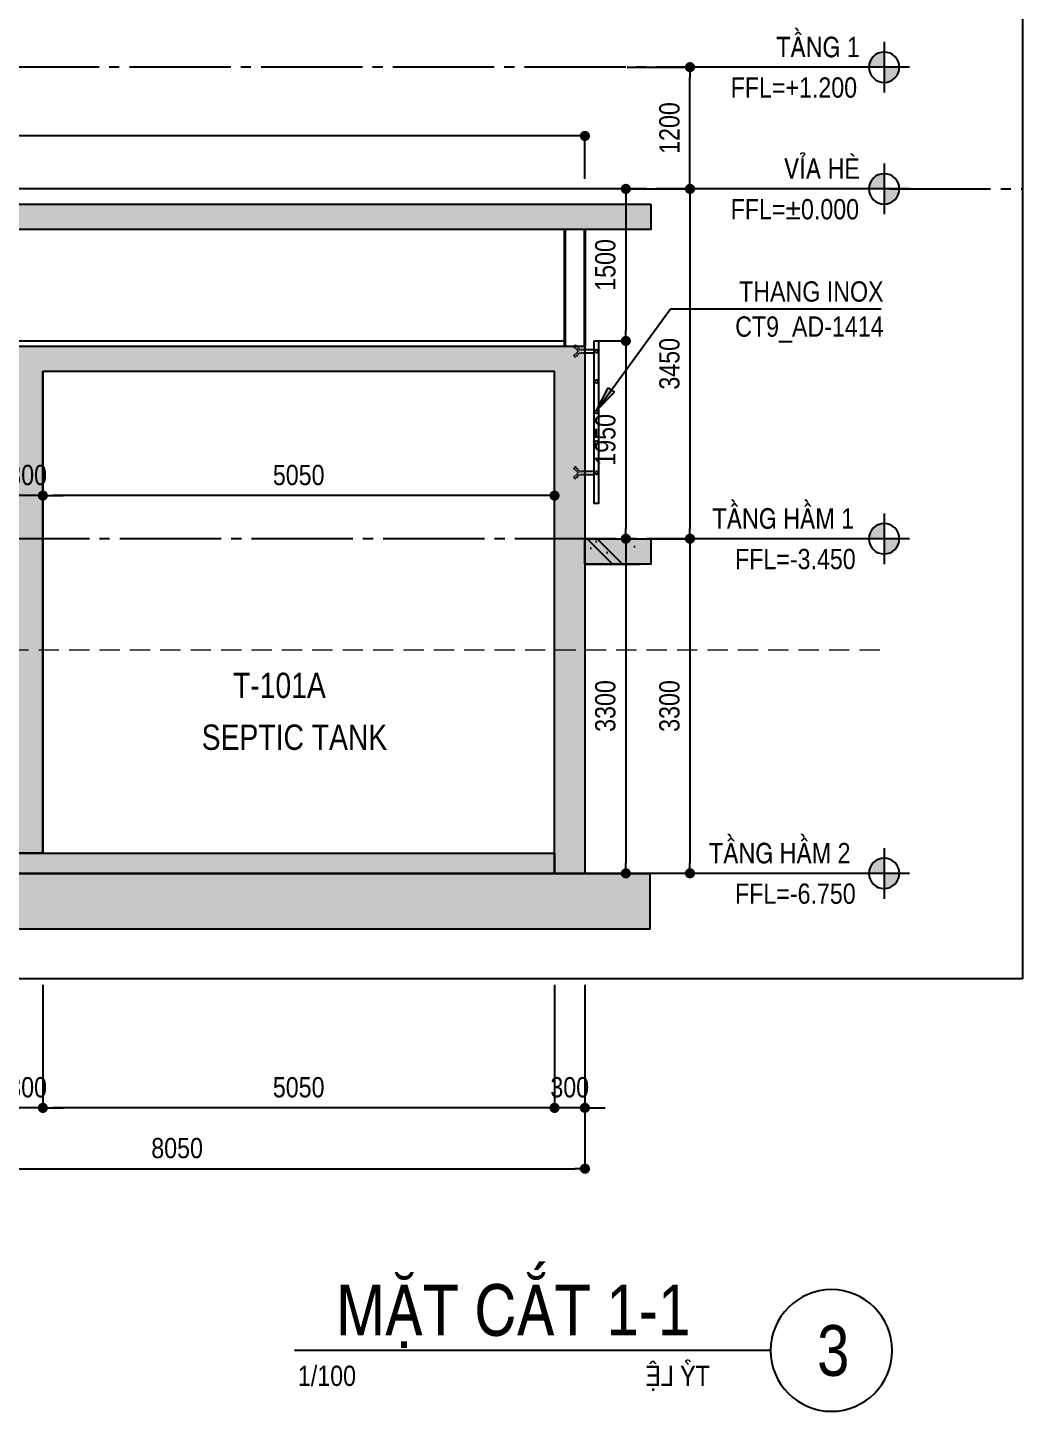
# Model space of a CAD drawing. Header units: millimetres. Extents: x -3021235 to -2791292, y 574414 to 656108.
# Drawn here: x -2801109 to -2791292, y 596887 to 610533 of the extents above; entities that cross this region are included whole.
import ezdxf
from ezdxf.enums import TextEntityAlignment as Align
from ezdxf.xclip import XClip

# ---------------------------------------------------------------- set-up
doc = ezdxf.new("R2010")
doc.units = ezdxf.units.MM
doc.header["$LTSCALE"] = 100
doc.header["$MEASUREMENT"] = 0
for name, pattern in [('Grid level_tw b$0$Center101', [13, 10, -1, 1, -1]), ('Grid level_tw b$0$Grid A-F$0$Center101', [13, 10, -1, 1, -1]), ('Grid level_tw b$0$Hidden21', [3, 2, -1]), ('HTT Hidden 10.5', [1.5, 1, -0.5])]:
    doc.linetypes.add(name, pattern=pattern)
doc.layers.get('0').update_dxf_attribs({"lineweight": 9})
doc.layers.get('Defpoints').update_dxf_attribs({"color": 254, "lineweight": 0})
for name, color, linetype in [('3Text', 3, 'Continuous'), ('CHI TIET RAMP DOC$0$Title Line', 24, 'Continuous'), ('CHI TIET RAMP DOC$0$Title Text', 1, 'Continuous'), ('Concrete Hatch', 218, 'Continuous'), ('Concrete Line', 6, 'Continuous'), ('Concrete Solid', 216, 'Continuous'), ('Dim 100', 14, 'Continuous'), ('Floor', 3, 'Continuous'), ('Grid level_tw b$0$Basement Grid Line', 250, 'Grid level_tw b$0$Center101'), ('Grid level_tw b$0$Grid Line', 251, 'Grid level_tw b$0$Grid A-F$0$Center101'), ('Hatch vat lieu', 252, 'Continuous'), ('Ky hieu Truc', 1, 'Continuous'), ('Level', 94, 'Continuous'), ('MB Ham 1$0$Concrete Hatch', 218, 'Continuous'), ('MB Ham 1$0$Concrete Line', 6, 'Continuous'), ('MB Ham 1$0$Concrete Solid', 216, 'Continuous'), ('MB Ham 1$0$Net cat Betong', 6, 'Continuous'), ('Net thay Tuong', 3, 'Continuous'), ('Podium Level', 94, 'Continuous'), ('Sanitary', 40, 'Continuous')]:
    doc.layers.add(name, color=color, linetype=linetype)
for name, color, linetype, lineweight in [('Ghi chu ban ve', 3, 'Continuous', 20), ('Grid level_tw b$0$Basement CH', 252, 'Grid level_tw b$0$Hidden21', 9), ('Net cat Tuong', 4, 'Continuous', 40)]:
    doc.layers.add(name, color=color, linetype=linetype, lineweight=lineweight)
doc.styles.add('Chi Tiet Ramp DD$0$VNI-HelveC', font='VHELVCN_0.TTF')
doc.styles.add('CHI TIET RAMP DOC$0$VNI-HelveC', font='VHELVCN_0.TTF')
doc.styles.add('CHI TIET RAMP DOC$0$VNI-HelveCB', font='VHELVCB_0.TTF')
doc.styles.add('VNI-H', font='VHELVEN_0.TTF', dxfattribs={"width": 0.92, "height": 270})
doc.styles.add('VNI-HelveC', font='VHELVCN_0.TTF')
doc.dimstyles.new('DIM 100', dxfattribs={"dimscale": 100, "dimtxt": 2, "dimasz": 1, "dimexe": 0, "dimexo": 1, "dimgap": 1, "dimtad": 1, "dimdec": 0, "dimzin": 12, "dimdsep": 46, "dimtxsty": 'Chi Tiet Ramp DD$0$VNI-HelveC', "dimblk": 'Chi Tiet Ramp DD$0$_Dot', "dimcen": 1, "dimclrd": 256, "dimclre": 256, "dimclrt": 3, "dimadec": 0, "dimazin": 0, "dimtfac": 1, "dimtdec": 0, "dimtix": 1, "dimtmove": 2, "dimatfit": 3, "dimldrblk": 'Chi Tiet Ramp DD$0$HTT Arrow 30', "dimfxl": 0, "dimtolj": 1, "dimtzin": 0, "dimarcsym": 0})

# ---------------------------------------------------------------- blocks, each defined once
blk = doc.blocks.new('Grid level_tw b')
at = {"layer": 'Grid level_tw b$0$Basement CH'}
blk.add_line((-48392.1, -4550), (127204.6, -4550), dxfattribs=at)
at = {"layer": 'Grid level_tw b$0$Basement Grid Line'}
for p, q in [((-48392.1, -3450), (127204.6, -3450)), ((-48487.3, -6750), (127204.6, -6750))]:
    blk.add_line(p, q, dxfattribs=at)
at = {"layer": 'Grid level_tw b$0$Grid Line'}
for p, q in [((-48487.3, 1200), (127204.6, 1200)), ((-48487.3, 0), (127204.6, 0))]:
    blk.add_line(p, q, dxfattribs=at)
at = {"layer": 'Grid level_tw b$0$Grid Line', "color": 1}
blk.add_line((-48487.3, 0), (127204.6, 0), dxfattribs=at)
blk.add_line((-48487.3, 0), (127204.6, 0), dxfattribs=at)
blk.add_lwpolyline([(-48487.3, 0), (-52714.4, 0), (-53455.2, -707.8)], dxfattribs=at)
blk = doc.blocks.new('BeXLNTSec3')
at = {"layer": 'Dim 100'}
ref = blk.add_blockref('Grid level_tw b', (40511, -1150), dxfattribs=at)
XClip(ref).set_block_clipping_path([(-48754.2918920931, -7750), (-30204.0005623016, 1728.3155703177)])
blk = doc.blocks.new('*U605')
at = {"layer": 'MB Ham 1$0$Concrete Hatch'}
h = blk.add_hatch(dxfattribs=at)
h.set_pattern_fill('CONCRETE', color=256, scale=100, style=0, pattern_type=2)
h.set_pattern_definition([(45, (-3100, -500), (-353.553, 353.553), []), (45, (-3100, -400), (-707.107, 707.107), []), (50, (-3100, -500), (717.26, -62.752), [75, -825]), (355, (-3100, -500), (-138.751, 752.192), [60, -660]), (100.4514, (-3040.2, -505.2), (578.51, 689.44), [63.74, -701.142]), (46.184, (-3100, -300), (1067.24, -165.52), [112.5, -1237.5]), (96.6356, (-3011.1, -313.8), (934.663, 974.12), [95.61, -1051.713]), (351.184, (-3100, -300), (934.66, 974.12), [90, -990]), (21, (-3000, -350), (596.907, -402.619), [75, -825]), (326, (-3000, -350), (243.315, 725.15), [60, -660]), (71.4514, (-2950.26, -383.55), (840.223, 322.53), [63.74, -701.142]), (37.5, (-3100, -500), (12.16, 332.8939), [0, -652, 0, -670, 0, -662.5]), (7.5, (-3100, -500), (263.0695, 394.4117), [0, -382, 0, -637, 0, -252.5]), (327.5, (-3323, -500), (533.8224, -22.555), [0, -250, 0, -780, 0, -1035]), (317.5, (-3423, -500), (583.186, 100.105), [0, -325, 0, -518, 0, -735]), (0, (-2750, -150), (0, 1750), [175, -1575]), (0, (-2225, 200), (0, 1750), [175, -1575]), (0, (-2575, 900), (0, 1750), [175, -700, 175, -700]), (90, (-2750, -150), (-1750, 1e-13), [175, -1575]), (90, (-2575, 900), (-1750, 1e-13), [175, -1575]), (90, (-2050, 200), (-1750, 1e-13), [175, -1575]), (90, (-1700, 725), (-1750, 1e-13), [175, -1575]), (135, (-2575, -150), (-1750.03, 2e-13), [247.52, -2227.4]), (135, (-2400, 900), (-1750.03, 2e-13), [247.52, -2227.4]), (45, (-2225, 200), (2e-13, 1750.03), [247.52, -494.97, 247.52, -1484.91]), (0, (-3450, -500), (175, 175), [-350, 0])])
h.paths.add_polyline_path([(-22700, 50), (-22700, -500), (19650, -500), (19650, 50)])
at = {"layer": 'MB Ham 1$0$Concrete Solid'}
blk.add_hatch(color=256, dxfattribs=at).paths.add_polyline_path([(-22700, 50), (-22700, -500), (19650, -500), (19650, 50)])
at = {"layer": 'MB Ham 1$0$Concrete Line'}
blk.add_lwpolyline([(-22700, 50), (-22700, -500), (19650, -500), (19650, 50)], close=True, dxfattribs=at)
blk = doc.blocks.new('A$C0075390C')
h = blk.add_hatch(color=1)
h.paths.add_polyline_path([(-150, 150), (-150, 0), (0, 0, 0.414214)])
h.paths.add_polyline_path([(-150, 0), (-300, 0, 0.414214), (-150, -150)])
at = {"color": 1}
for p, q in [((-150, 250), (-150, -250)), ((-400, 0), (1650, 0))]:
    blk.add_line(p, q, dxfattribs=at)
blk.add_circle((-150, 0), 150, dxfattribs=at)
at = {"color": 0, "linetype": 'ByBlock', "lineweight": -2, "style": 'VNI-HelveC'}
for tag, p in [('FLOOR', (106, 100)), ('ELEVATION', (106, -300))]:
    blk.add_attdef(tag, p, '', height=200, dxfattribs=at)
blk = doc.blocks.new('Chi Tiet Ramp DD$0$_Dot')
at = {"color": 0, "linetype": 'ByBlock', "lineweight": -2}
blk.add_line((-0.5, 0), (-1, 0), dxfattribs=at)
at = {"color": 0, "linetype": 'ByBlock', "const_width": 0.5}
blk.add_lwpolyline([(-0.25, 0, 1), (0.25, 0, 1)], format="xyb", close=True, dxfattribs=at)
blk = doc.blocks.new('*D1039')
at = {"layer": 'Defpoints', "color": 0, "transparency": 16777216}
for p in [(-2879214, 551300), (-2878914, 551300), (-2879214, 549987)]:
    blk.add_point(p, dxfattribs=at)
at = {"layer": 'Dim 100', "lineweight": -2, "transparency": 16777216}
for p, q in [((-2879214, 551200), (-2879214, 549987)), ((-2878914, 551200), (-2878914, 549987)), ((-2879314, 549987), (-2879414, 549987)), ((-2878914, 549987), (-2879214, 549987)), ((-2878814, 549987), (-2878714, 549987))]:
    blk.add_line(p, q, dxfattribs=at)
at = {"layer": 'Dim 100', "lineweight": -2, "transparency": 16777216, "xscale": 100, "yscale": 100, "zscale": 100}
blk.add_blockref('Chi Tiet Ramp DD$0$_Dot', (-2879214, 549987), dxfattribs=at)
at = {"layer": 'Dim 100', "lineweight": -2, "transparency": 16777216, "xscale": 100, "yscale": 100, "zscale": 100, "rotation": 180}
blk.add_blockref('Chi Tiet Ramp DD$0$_Dot', (-2878914, 549987), dxfattribs=at)
at = {"layer": 'Dim 100', "color": 3, "transparency": 16777216, "insert": (-2879064, 550189), "char_height": 200, "attachment_point": 5, "style": 'Chi Tiet Ramp DD$0$VNI-HelveC'}
blk.add_mtext('\\A1;300', dxfattribs=at)
blk = doc.blocks.new('Chi Tiet Ramp DD$0$HTT Arrow 30')
blk.add_hatch(color=256).paths.add_polyline_path([(-2.5, 0.375), (-2.5, -0.375), (0, 0)])
at = {"color": 0, "linetype": 'ByBlock', "lineweight": -2}
for p, q in [((0, 0), (-2.5, 0.375)), ((-2.5, -0.375), (-2.5, 0.375)), ((0, 0), (-2.5, -0.375))]:
    blk.add_line(p, q, dxfattribs=at)
blk = doc.blocks.new('*D1040')
at = {"layer": 'Defpoints', "color": 0, "transparency": 16777216}
for p in [(-2884264, 551300), (-2879214, 551300), (-2884264, 549987)]:
    blk.add_point(p, dxfattribs=at)
at = {"layer": 'Dim 100', "lineweight": -2, "transparency": 16777216}
for p, q in [((-2884264, 551200), (-2884264, 549987)), ((-2879214, 551200), (-2879214, 549987)), ((-2879314, 549987), (-2884164, 549987))]:
    blk.add_line(p, q, dxfattribs=at)
at = {"layer": 'Dim 100', "lineweight": -2, "transparency": 16777216, "xscale": 100, "yscale": 100, "zscale": 100, "rotation": 180}
blk.add_blockref('Chi Tiet Ramp DD$0$_Dot', (-2884264, 549987), dxfattribs=at)
at = {"layer": 'Dim 100', "lineweight": -2, "transparency": 16777216, "xscale": 100, "yscale": 100, "zscale": 100}
blk.add_blockref('Chi Tiet Ramp DD$0$_Dot', (-2879214, 549987), dxfattribs=at)
at = {"layer": 'Dim 100', "color": 3, "transparency": 16777216, "insert": (-2881739, 550189), "char_height": 200, "attachment_point": 5, "style": 'Chi Tiet Ramp DD$0$VNI-HelveC'}
blk.add_mtext('\\A1;5050', dxfattribs=at)
blk = doc.blocks.new('*D1041')
at = {"layer": 'Defpoints', "color": 0, "transparency": 16777216}
for p in [(-2884564, 551300), (-2884264, 551300), (-2884564, 549987)]:
    blk.add_point(p, dxfattribs=at)
at = {"layer": 'Dim 100', "lineweight": -2, "transparency": 16777216}
for p, q in [((-2884564, 551200), (-2884564, 549987)), ((-2884264, 551200), (-2884264, 549987)), ((-2884664, 549987), (-2884764, 549987)), ((-2884264, 549987), (-2884564, 549987)), ((-2884164, 549987), (-2884064, 549987))]:
    blk.add_line(p, q, dxfattribs=at)
at = {"layer": 'Dim 100', "lineweight": -2, "transparency": 16777216, "xscale": 100, "yscale": 100, "zscale": 100}
blk.add_blockref('Chi Tiet Ramp DD$0$_Dot', (-2884564, 549987), dxfattribs=at)
at = {"layer": 'Dim 100', "lineweight": -2, "transparency": 16777216, "xscale": 100, "yscale": 100, "zscale": 100, "rotation": 180}
blk.add_blockref('Chi Tiet Ramp DD$0$_Dot', (-2884264, 549987), dxfattribs=at)
at = {"layer": 'Dim 100', "color": 3, "transparency": 16777216, "insert": (-2884414, 550189), "char_height": 200, "attachment_point": 5, "style": 'Chi Tiet Ramp DD$0$VNI-HelveC'}
blk.add_mtext('\\A1;300', dxfattribs=at)
blk = doc.blocks.new('*D1054')
at = {"layer": 'Defpoints', "color": 0, "transparency": 16777216}
for p in [(-2878914, 557550), (-2878914, 555600), (-2878510, 555600)]:
    blk.add_point(p, dxfattribs=at)
at = {"layer": 'Dim 100', "lineweight": -2, "transparency": 16777216}
for p, q in [((-2878814, 557550), (-2878510, 557550)), ((-2878510, 557450), (-2878510, 555700)), ((-2878814, 555600), (-2878510, 555600))]:
    blk.add_line(p, q, dxfattribs=at)
at = {"layer": 'Dim 100', "lineweight": -2, "transparency": 16777216, "xscale": 100, "yscale": 100, "zscale": 100}
for p, rotation in [((-2878510, 557550), 90), ((-2878510, 555600), 270)]:
    blk.add_blockref('Chi Tiet Ramp DD$0$_Dot', p, dxfattribs=dict(at, rotation=rotation))
at = {"layer": 'Dim 100', "color": 3, "transparency": 16777216, "insert": (-2878712, 556575), "char_height": 200, "attachment_point": 5, "rotation": 90, "style": 'Chi Tiet Ramp DD$0$VNI-HelveC'}
blk.add_mtext('\\A1;1950', dxfattribs=at)
blk = doc.blocks.new('*D1055')
at = {"layer": 'Defpoints', "color": 0, "transparency": 16777216}
for p in [(-2878914, 555600), (-2878914, 552300), (-2878510, 552300)]:
    blk.add_point(p, dxfattribs=at)
at = {"layer": 'Dim 100', "lineweight": -2, "transparency": 16777216}
for p, q in [((-2878814, 555600), (-2878510, 555600)), ((-2878510, 555500), (-2878510, 552400)), ((-2878814, 552300), (-2878510, 552300))]:
    blk.add_line(p, q, dxfattribs=at)
at = {"layer": 'Dim 100', "lineweight": -2, "transparency": 16777216, "xscale": 100, "yscale": 100, "zscale": 100}
for p, rotation in [((-2878510, 555600), 90), ((-2878510, 552300), 270)]:
    blk.add_blockref('Chi Tiet Ramp DD$0$_Dot', p, dxfattribs=dict(at, rotation=rotation))
at = {"layer": 'Dim 100', "color": 3, "transparency": 16777216, "insert": (-2878712, 553950), "char_height": 200, "attachment_point": 5, "rotation": 90, "style": 'Chi Tiet Ramp DD$0$VNI-HelveC'}
blk.add_mtext('\\A1;3300', dxfattribs=at)
blk = doc.blocks.new('*U602')
at = {"layer": 'Concrete Hatch'}
h = blk.add_hatch(dxfattribs=at)
h.set_pattern_fill('CONCRETE', color=256, scale=100, style=0, pattern_type=2)
h.set_pattern_definition([(45, (-47000, -100), (-353.5534, 353.5534), []), (45, (-47000, 1e-13), (-707.107, 707.107), []), (50, (-47000, -100), (717.26, -62.752), [75, -825]), (355, (-47000, -100), (-138.751, 752.192), [60, -660]), (100.4514, (-46940.2, -105.2), (578.509, 689.44), [63.74, -701.142]), (46.1842, (-47000, 100), (1067.241, -165.519), [112.5, -1237.5]), (96.6356, (-46911.1, 86.2), (934.663, 974.118), [95.61, -1051.713]), (351.1842, (-47000, 100), (934.662, 974.119), [90, -990]), (21, (-46900, 50), (596.907, -402.619), [75, -825]), (326, (-46900, 50), (243.315, 725.15), [60, -660]), (71.4514, (-46850.26, 16.45), (840.223, 322.5305), [63.74, -701.142]), (37.5, (-47000, -100), (12.1599, 332.8939), [0, -652, 0, -670, 0, -662.5]), (7.5, (-47000, -100), (263.0695, 394.4117), [0, -382, 0, -637, 0, -252.5]), (327.5, (-47223, -100), (533.8224, -22.5549), [0, -250, 0, -780, 0, -1035]), (317.5, (-47323, -100), (583.186, 100.105), [0, -325, 0, -518, 0, -735]), (0, (-46650, 250), (0, 1750), [175, -1575]), (0, (-46125, 600), (0, 1750), [175, -1575]), (0, (-46475, 1300), (0, 1750), [175, -700, 175, -700]), (90, (-46650, 250), (-1750, 1e-13), [175, -1575]), (90, (-46475, 1300), (-1750, 1e-13), [175, -1575]), (90, (-45950, 600), (-1750, 1e-13), [175, -1575]), (90, (-45600, 1125), (-1750, 1e-13), [175, -1575]), (135, (-46475, 250), (-1750.033, 2e-13), [247.52, -2227.4]), (135, (-46300, 1300), (-1750.033, 2e-13), [247.52, -2227.4]), (45, (-46125, 600), (2e-13, 1750.033), [247.52, -494.97, 247.52, -1484.91]), (0, (-47350, -100), (175, 175), [-350, 0])])
h.paths.add_polyline_path([(-50200, 100), (-50200, -150), (3250, -150), (3250, 100)])
at = {"layer": 'Concrete Solid'}
blk.add_hatch(color=256, dxfattribs=at).paths.add_polyline_path([(-50200, 100), (-50200, -150), (3250, -150), (3250, 100)])
at = {"layer": 'Concrete Line'}
blk.add_lwpolyline([(-50200, 100), (-50200, -150), (3250, -150), (3250, 100)], close=True, dxfattribs=at)
blk = doc.blocks.new('*U569')
at = {"layer": 'Concrete Hatch'}
h = blk.add_hatch(dxfattribs=at)
h.set_pattern_fill('CONCRETE', color=256, scale=100, style=0, pattern_type=2)
h.set_pattern_definition([(45, (-600, -100), (-353.55, 353.55), []), (45, (-600, 1e-13), (-707.1, 707.1), []), (50, (-600, -100), (717.26, -62.75), [75, -825]), (355, (-600, -100), (-138.75, 752.2), [60, -660]), (100.45, (-540.2, -105.2), (578.5, 689.44), [63.74, -701.14]), (46.18, (-600, 100), (1067.2, -165.5), [112.5, -1237.5]), (96.64, (-511.1, 86.2), (934.7, 974.1), [95.6, -1051.7]), (351.18, (-600, 100), (934.7, 974.1), [90, -990]), (21, (-500, 50), (596.9, -402.6), [75, -825]), (326, (-500, 50), (243.3, 725.15), [60, -660]), (71.45, (-450.26, 16.45), (840.2, 322.5), [63.74, -701.14]), (37.5, (-600, -100), (12.16, 332.89), [0, -652, 0, -670, 0, -662.5]), (7.5, (-600, -100), (263.07, 394.41), [0, -382, 0, -637, 0, -252.5]), (327.5, (-823, -100), (533.82, -22.555), [0, -250, 0, -780, 0, -1035]), (317.5, (-923, -100), (583.19, 100.1), [0, -325, 0, -518, 0, -735]), (0, (-250, 250), (0, 1750), [175, -1575]), (0, (275, 600), (0, 1750), [175, -1575]), (0, (-75, 1300), (0, 1750), [175, -700, 175, -700]), (90, (-250, 250), (-1750, 1e-13), [175, -1575]), (90, (-75, 1300), (-1750, 1e-13), [175, -1575]), (90, (450, 600), (-1750, 1e-13), [175, -1575]), (90, (800, 1125), (-1750, 1e-13), [175, -1575]), (135, (-75, 250), (-1750, 2e-13), [247.5, -2227.4]), (135, (100, 1300), (-1750, 2e-13), [247.5, -2227.4]), (45, (275, 600), (2e-13, 1750), [247.5, -494.97, 247.5, -1484.9]), (0, (-950, -100), (175, 175), [-350, 0])])
h.paths.add_polyline_path([(-600, 100), (-600, -150), (50, -150), (50, 100)])
at = {"layer": 'Concrete Solid'}
blk.add_hatch(color=256, dxfattribs=at).paths.add_polyline_path([(-600, 100), (-600, -150), (50, -150), (50, 100)])
at = {"layer": 'Concrete Line'}
blk.add_lwpolyline([(-600, 100), (-600, -150), (50, -150), (50, 100)], close=True, dxfattribs=at)
blk = doc.blocks.new('*D1058')
at = {"layer": 'Defpoints', "color": 0, "transparency": 16777216}
for p in [(-2878598, 560250), (-2877877, 560250), (-2878598, 559050)]:
    blk.add_point(p, dxfattribs=at)
at = {"layer": 'Dim 100', "lineweight": -2, "transparency": 16777216}
for p, q in [((-2878498, 560250), (-2877877, 560250)), ((-2877877, 559150), (-2877877, 560150)), ((-2878498, 559050), (-2877877, 559050))]:
    blk.add_line(p, q, dxfattribs=at)
at = {"layer": 'Dim 100', "lineweight": -2, "transparency": 16777216, "xscale": 100, "yscale": 100, "zscale": 100}
for p, rotation in [((-2877877, 560250), 90), ((-2877877, 559050), 270)]:
    blk.add_blockref('Chi Tiet Ramp DD$0$_Dot', p, dxfattribs=dict(at, rotation=rotation))
at = {"layer": 'Dim 100', "color": 3, "transparency": 16777216, "insert": (-2878079, 559650), "char_height": 200, "attachment_point": 5, "rotation": 90, "style": 'Chi Tiet Ramp DD$0$VNI-HelveC'}
blk.add_mtext('\\A1;1200', dxfattribs=at)
blk = doc.blocks.new('*D1059')
at = {"layer": 'Defpoints', "color": 0, "transparency": 16777216}
for p in [(-2878363, 559050), (-2878906, 557550), (-2878510, 557550)]:
    blk.add_point(p, dxfattribs=at)
at = {"layer": 'Dim 100', "lineweight": -2, "transparency": 16777216}
for p, q in [((-2878463, 559050), (-2878510, 559050)), ((-2878510, 558950), (-2878510, 557650)), ((-2878806, 557550), (-2878510, 557550))]:
    blk.add_line(p, q, dxfattribs=at)
at = {"layer": 'Dim 100', "lineweight": -2, "transparency": 16777216, "xscale": 100, "yscale": 100, "zscale": 100}
for p, rotation in [((-2878510, 559050), 90), ((-2878510, 557550), 270)]:
    blk.add_blockref('Chi Tiet Ramp DD$0$_Dot', p, dxfattribs=dict(at, rotation=rotation))
at = {"layer": 'Dim 100', "color": 3, "transparency": 16777216, "insert": (-2878712, 558300), "char_height": 200, "attachment_point": 5, "rotation": 90, "style": 'Chi Tiet Ramp DD$0$VNI-HelveC'}
blk.add_mtext('\\A1;1500', dxfattribs=at)
blk = doc.blocks.new('*D1060')
at = {"layer": 'Defpoints', "color": 0, "transparency": 16777216}
for p in [(-2878598, 559050), (-2878914, 555600), (-2877877, 555600)]:
    blk.add_point(p, dxfattribs=at)
at = {"layer": 'Dim 100', "lineweight": -2, "transparency": 16777216}
for p, q in [((-2878498, 559050), (-2877877, 559050)), ((-2877877, 558950), (-2877877, 555700)), ((-2878814, 555600), (-2877877, 555600))]:
    blk.add_line(p, q, dxfattribs=at)
at = {"layer": 'Dim 100', "lineweight": -2, "transparency": 16777216, "xscale": 100, "yscale": 100, "zscale": 100}
for p, rotation in [((-2877877, 559050), 90), ((-2877877, 555600), 270)]:
    blk.add_blockref('Chi Tiet Ramp DD$0$_Dot', p, dxfattribs=dict(at, rotation=rotation))
at = {"layer": 'Dim 100', "color": 3, "transparency": 16777216, "insert": (-2878079, 557325), "char_height": 200, "attachment_point": 5, "rotation": 90, "style": 'Chi Tiet Ramp DD$0$VNI-HelveC'}
blk.add_mtext('\\A1;3450', dxfattribs=at)
blk = doc.blocks.new('*D1061')
at = {"layer": 'Defpoints', "color": 0, "transparency": 16777216}
for p in [(-2878914, 555600), (-2878914, 552300), (-2877877, 552300)]:
    blk.add_point(p, dxfattribs=at)
at = {"layer": 'Dim 100', "lineweight": -2, "transparency": 16777216}
for p, q in [((-2878814, 555600), (-2877877, 555600)), ((-2877877, 555500), (-2877877, 552400)), ((-2878814, 552300), (-2877877, 552300))]:
    blk.add_line(p, q, dxfattribs=at)
at = {"layer": 'Dim 100', "lineweight": -2, "transparency": 16777216, "xscale": 100, "yscale": 100, "zscale": 100}
for p, rotation in [((-2877877, 555600), 90), ((-2877877, 552300), 270)]:
    blk.add_blockref('Chi Tiet Ramp DD$0$_Dot', p, dxfattribs=dict(at, rotation=rotation))
at = {"layer": 'Dim 100', "color": 3, "transparency": 16777216, "insert": (-2878079, 553950), "char_height": 200, "attachment_point": 5, "rotation": 90, "style": 'Chi Tiet Ramp DD$0$VNI-HelveC'}
blk.add_mtext('\\A1;3300', dxfattribs=at)
blk = doc.blocks.new('*U570')
at = {"layer": 'CHI TIET RAMP DOC$0$Title Line', "linetype": 'ByBlock', "lineweight": -2}
blk.add_line((6, 0), (53, 0), dxfattribs=at)
blk.add_circle((0, 0), 6, dxfattribs=at)
at = {"layer": 'CHI TIET RAMP DOC$0$Title Text', "linetype": 'ByBlock', "lineweight": -2, "style": 'CHI TIET RAMP DOC$0$VNI-HelveC'}
blk.add_text('TYÛ LEÄ', height=2, dxfattribs=at).set_placement((12, -1.5), align=Align.TOP_LEFT)
at = {"layer": 'CHI TIET RAMP DOC$0$Title Text', "linetype": 'ByBlock', "lineweight": -2, "style": 'CHI TIET RAMP DOC$0$VNI-HelveCB'}
blk.add_attdef('NAME', (12, 1.5), '', height=5, dxfattribs=at)
blk.add_attdef('NO', text='', height=5, dxfattribs=at).set_placement((0, 0), align=Align.MIDDLE_CENTER)
at = {"layer": 'CHI TIET RAMP DOC$0$Title Text', "linetype": 'ByBlock', "lineweight": -2, "style": 'CHI TIET RAMP DOC$0$VNI-HelveC'}
blk.add_attdef('SCALE', text='', height=2, dxfattribs=at).set_placement((53, -1.5), align=Align.TOP_RIGHT)
blk = doc.blocks.new('*D1068')
at = {"layer": 'Defpoints', "color": 0, "transparency": 16777216}
for p in [(-2878914, 551300), (-2886964, 550550), (-2878914, 549387)]:
    blk.add_point(p, dxfattribs=at)
at = {"layer": 'Dim 100', "lineweight": -2, "transparency": 16777216}
for p, q in [((-2878914, 551200), (-2878914, 549387)), ((-2886964, 550450), (-2886964, 549387)), ((-2886864, 549387), (-2879014, 549387))]:
    blk.add_line(p, q, dxfattribs=at)
at = {"layer": 'Dim 100', "lineweight": -2, "transparency": 16777216, "xscale": 100, "yscale": 100, "zscale": 100, "rotation": 180}
blk.add_blockref('Chi Tiet Ramp DD$0$_Dot', (-2886964, 549387), dxfattribs=at)
at = {"layer": 'Dim 100', "lineweight": -2, "transparency": 16777216, "xscale": 100, "yscale": 100, "zscale": 100}
blk.add_blockref('Chi Tiet Ramp DD$0$_Dot', (-2878914, 549387), dxfattribs=at)
at = {"layer": 'Dim 100', "color": 3, "transparency": 16777216, "insert": (-2882939, 549589), "char_height": 200, "attachment_point": 5, "style": 'Chi Tiet Ramp DD$0$VNI-HelveC'}
blk.add_mtext('\\A1;8050', dxfattribs=at)
blk = doc.blocks.new('*D1069')
at = {"layer": 'Defpoints', "color": 0, "transparency": 16777216}
for p in [(-2930214, 559572), (-2930214, 559050), (-2878914, 559050)]:
    blk.add_point(p, dxfattribs=at)
at = {"layer": 'Dim 100', "lineweight": -2, "transparency": 16777216}
for p, q in [((-2930214, 559150), (-2930214, 559572)), ((-2879014, 559572), (-2930114, 559572)), ((-2878914, 559150), (-2878914, 559572))]:
    blk.add_line(p, q, dxfattribs=at)
at = {"layer": 'Dim 100', "lineweight": -2, "transparency": 16777216, "xscale": 100, "yscale": 100, "zscale": 100, "rotation": 180}
blk.add_blockref('Chi Tiet Ramp DD$0$_Dot', (-2930214, 559572), dxfattribs=at)
at = {"layer": 'Dim 100', "lineweight": -2, "transparency": 16777216, "xscale": 100, "yscale": 100, "zscale": 100}
blk.add_blockref('Chi Tiet Ramp DD$0$_Dot', (-2878914, 559572), dxfattribs=at)
at = {"layer": 'Dim 100', "color": 3, "transparency": 16777216, "insert": (-2904564, 559774), "char_height": 200, "attachment_point": 5, "style": 'Chi Tiet Ramp DD$0$VNI-HelveC'}
blk.add_mtext('\\A1;51300', dxfattribs=at)
blk = doc.blocks.new('*D1077')
at = {"layer": 'Defpoints', "color": 0, "transparency": 16777216}
for p in [(-2884264, 556025), (-2884264, 555600), (-2879214, 555600)]:
    blk.add_point(p, dxfattribs=at)
at = {"layer": 'Dim 100', "lineweight": -2, "transparency": 16777216}
for p, q in [((-2884264, 555700), (-2884264, 556025)), ((-2879314, 556025), (-2884164, 556025)), ((-2879214, 555700), (-2879214, 556025))]:
    blk.add_line(p, q, dxfattribs=at)
at = {"layer": 'Dim 100', "lineweight": -2, "transparency": 16777216, "xscale": 100, "yscale": 100, "zscale": 100, "rotation": 180}
blk.add_blockref('Chi Tiet Ramp DD$0$_Dot', (-2884264, 556025), dxfattribs=at)
at = {"layer": 'Dim 100', "lineweight": -2, "transparency": 16777216, "xscale": 100, "yscale": 100, "zscale": 100}
blk.add_blockref('Chi Tiet Ramp DD$0$_Dot', (-2879214, 556025), dxfattribs=at)
at = {"layer": 'Dim 100', "color": 3, "transparency": 16777216, "insert": (-2881739, 556227), "char_height": 200, "attachment_point": 5, "style": 'Chi Tiet Ramp DD$0$VNI-HelveC'}
blk.add_mtext('\\A1;5050', dxfattribs=at)
blk = doc.blocks.new('*D1078')
at = {"layer": 'Defpoints', "color": 0, "transparency": 16777216}
for p in [(-2884564, 556025), (-2884564, 555600), (-2884264, 555600)]:
    blk.add_point(p, dxfattribs=at)
at = {"layer": 'Dim 100', "lineweight": -2, "transparency": 16777216}
for p, q in [((-2884664, 556025), (-2884764, 556025)), ((-2884564, 555700), (-2884564, 556025)), ((-2884264, 556025), (-2884564, 556025)), ((-2884264, 555700), (-2884264, 556025)), ((-2884164, 556025), (-2884064, 556025))]:
    blk.add_line(p, q, dxfattribs=at)
at = {"layer": 'Dim 100', "lineweight": -2, "transparency": 16777216, "xscale": 100, "yscale": 100, "zscale": 100}
blk.add_blockref('Chi Tiet Ramp DD$0$_Dot', (-2884564, 556025), dxfattribs=at)
at = {"layer": 'Dim 100', "lineweight": -2, "transparency": 16777216, "xscale": 100, "yscale": 100, "zscale": 100, "rotation": 180}
blk.add_blockref('Chi Tiet Ramp DD$0$_Dot', (-2884264, 556025), dxfattribs=at)
at = {"layer": 'Dim 100', "color": 3, "transparency": 16777216, "insert": (-2884414, 556227), "char_height": 200, "attachment_point": 5, "style": 'Chi Tiet Ramp DD$0$VNI-HelveC'}
blk.add_mtext('\\A1;300', dxfattribs=at)
blk = doc.blocks.new('A$C3CC3424A')
at = {"layer": 'Hatch vat lieu', "linetype": 'HTT Hidden 10.5', "ltscale": 0.1}
for p, q in [((-151, 52), (-165, 38)), ((-165, 38), (-122, -5)), ((-151, 52), (-108, 10)), ((-108, 10), (-42, 10)), ((-165, -51), (-122, -8)), ((-151, -65), (-165, -51)), ((-151, -65), (-108, -22)), ((-122, -8), (-122, -5)), ((-108, -22), (-42, -22))]:
    blk.add_line(p, q, dxfattribs=at)
at = {"layer": 'Net thay Tuong', "color": 7}
blk.add_circle((58, -6), 16, dxfattribs=at)
at = {"layer": 'Sanitary'}
for p, q in [((-42, 10), (33, 10)), ((-42, -22), (33, -22))]:
    blk.add_line(p, q, dxfattribs=at)
blk.add_arc((13, -6), 25, 320.2082, 39.7918, dxfattribs=at)
blk = doc.blocks.new('BeXLNTSec1')
at = {"layer": 'Concrete Hatch'}
h = blk.add_hatch(dxfattribs=at)
h.set_pattern_fill('BTCT', color=256, scale=50, angle=-90, pattern_type=2)
h.set_pattern_definition([(45, (-11712.35, -30279.88), (-88.38835, 88.38835), []), (45, (-11712.35, -30224.88), (-88.38835, 88.38835), []), (50, (-11712.35, -30279.88), (358.6301, -31.376), [37.5, -412.5]), (355, (-11712.35, -30279.88), (-69.3757, 376.096), [30, -330]), (100.4514, (-11682.47, -30282.5), (289.2547, 344.7198), [31.87, -350.571]), (46.1842, (-11712.35, -30179.9), (533.6205, -82.7595), [56.25, -618.75]), (96.6356, (-11667.9, -30186.8), (467.3314, 487.059), [47.805, -525.8565]), (351.1842, (-11712.35, -30179.9), (467.331, 487.0593), [45, -495]), (21, (-11662.35, -30204.88), (298.4535, -201.3094), [37.5, -412.5]), (326, (-11662.35, -30204.88), (121.6577, 362.575), [30, -330]), (71.4514, (-11637.5, -30221.66), (420.1113, 161.2652), [31.87, -350.571]), (37.5, (-11712.35, -30279.88), (6.07993, 166.44693), [0, -326, 0, -335, 0, -331.25]), (7.5, (-11712.35, -30279.88), (131.53477, 197.20586), [0, -191, 0, -318.5, 0, -126.25]), (327.5, (-11823.85, -30279.88), (266.91122, -11.27744), [0, -125, 0, -390, 0, -517.5]), (317.5, (-11873.85, -30279.88), (291.5931, 50.0525), [0, -162.5, 0, -259, 0, -367.5]), (360, (-11537.35, -30104.9), (5e-14, 875), [87.5, -787.5]), (360, (-11274.85, -29929.9), (5e-14, 875), [87.5, -787.5]), (360, (-11449.85, -29579.9), (5e-14, 875), [87.5, -350, 87.5, -350]), (90, (-11537.35, -30104.9), (-875, 1e-13), [87.5, -787.5]), (90, (-11449.85, -29579.9), (-875, 1e-13), [87.5, -787.5]), (90, (-11187.35, -29929.9), (-875, 1e-13), [87.5, -787.5]), (90, (-11012.35, -29667.4), (-875, 1e-13), [87.5, -787.5]), (135, (-11449.85, -30104.9), (-875.0164, 1e-13), [123.76, -1113.7]), (135, (-11362.35, -29579.9), (-875.0164, 1e-13), [123.76, -1113.7]), (45, (-11274.85, -29929.9), (5e-14, 875.0164), [123.76, -247.485, 123.76, -742.455]), (360, (-11887.355, -30279.88), (87.5, 87.5), [-175, 0])])
h.paths.add_polyline_path([(-11325, 5200), (39850, 5200), (39850, 0), (39550, 0), (39550, 200), (39550, 4950), (34500, 4950), (34500, 200), (34200, 200), (34200, 4950), (24000, 4950), (24000, 200), (23700, 200), (23700, 4950), (16650, 4950), (16650, 200), (16350, 200), (16350, 4950), (9250, 4950), (9250, 200), (8950, 200), (8950, 4950), (3450, 4950), (3450, 200), (3150, 200), (3150, 4950), (-2525, 4950), (-2525, 0), (-2535.1, 0), (-2535.1, -550), (-2825, -550), (-2825, 4950), (-11025, 4950), (-11025, -550), (-11317.5, -550)])
h.paths.add_polyline_path([(-2525, 200), (39550, 200), (39550, 0), (-2525, 0)], flags=17)
h.paths.add_polyline_path([(-11442.5, -550), (-11150, -550), (-11150, -550), (-2535.1, -550), (-2535.1, -750), (-11442.5, -750)])
at = {"layer": '3Text'}
for points in [[(39650, 5250), (-11125, 5250)], [(40395.7, 0), (-2535.1, 0), (-2535.1, -750), (-11442.5, -750), (-11442.5, 0), (-12642.5, 0)]]:
    blk.add_lwpolyline(points, dxfattribs=at)
at = {"layer": 'Concrete Line'}
for p, q in [((39850, 3300), (40395.7, 3300)), ((39850, 3050), (40395.7, 3050)), ((-2525, 200), (39550, 200)), ((-2525, 0), (39550, 0))]:
    blk.add_line(p, q, dxfattribs=at)
for points in [[(-11450, 5200), (39850, 5200), (39850, 0)], [(-11325, 5200), (39850, 5200), (39850, 0), (39550, 0), (39550, 200), (39550, 4950), (34500, 4950), (34500, 200), (34200, 200), (34200, 4950), (24000, 4950), (24000, 200), (23700, 200), (23700, 4950), (16650, 4950), (16650, 200), (16350, 200)], [(39550, 200), (39550, 4950), (34500, 4950), (34500, 200), (34500, 4950)]]:
    blk.add_lwpolyline(points, dxfattribs=at)
blk.add_lwpolyline([(-2525, 200), (39550, 200), (39550, 0), (-2525, 0)], close=True, dxfattribs=at)
at = {"layer": 'Floor'}
blk.add_lwpolyline([(40401, 6750), (-12932.1, 6750)], dxfattribs=at)
at = {"layer": 'Net cat Tuong'}
for p, q in [((39650, 5200), (39650, 6350)), ((39850, 5200), (39850, 6350))]:
    blk.add_line(p, q, dxfattribs=at)
at = {"layer": 'Net thay Tuong', "color": 7}
for centre in [(39963.3, 4850), (39963.3, 4550), (39963.3, 4250), (39963.3, 3950)]:
    blk.add_circle(centre, 16, dxfattribs=at)
at = {"layer": 'Sanitary'}
for p, q in [((39938.3, 5250), (39938.3, 5166)), ((39988.3, 5250), (39938.3, 5250))]:
    blk.add_line(p, q, dxfattribs=at)
blk.add_lwpolyline([(39938.3, 5134), (39938.3, 3650), (39988.3, 3650), (39988.3, 5250)], dxfattribs=at)
at = {"xscale": -1}
for name, p in [('*U602', (-9699, 6500)), ('*U569', (39900, 3200))]:
    blk.add_blockref(name, p, dxfattribs=at)
for p in [(39905.7, 5156.5), (39905.7, 3956.5)]:
    blk.add_blockref('A$C3CC3424A', p)
ref = blk.add_blockref('*U570', (42282, -4705.3), dxfattribs=dict(xscale=-100, yscale=100, zscale=100))
ref.add_attrib('NO', '3', dxfattribs={"layer": 'CHI TIET RAMP DOC$0$Title Text', "linetype": 'ByBlock', "lineweight": -2, "height": 500, "style": 'CHI TIET RAMP DOC$0$VNI-HelveCB'}).set_placement((42300.7, -4705.3), align=Align.MIDDLE_CENTER)
ref.add_attrib('NAME', 'MAËT CAÉT 1-1', (37398, -4555.3), dxfattribs={"layer": 'CHI TIET RAMP DOC$0$Title Text', "linetype": 'ByBlock', "lineweight": -2, "height": 500, "style": 'CHI TIET RAMP DOC$0$VNI-HelveCB'})
ref.add_attrib('SCALE', '1/100', dxfattribs={"layer": 'CHI TIET RAMP DOC$0$Title Text', "linetype": 'ByBlock', "lineweight": -2, "height": 200, "style": 'CHI TIET RAMP DOC$0$VNI-HelveC'}).set_placement((37590.6, -4855.3), align=Align.TOP_RIGHT)
at = {"layer": 'Dim 100'}
ref = blk.add_blockref('Grid level_tw b', (-5633.1, 6750), dxfattribs=dict(at, xscale=-1))
XClip(ref).set_block_clipping_path([(-49800.0970883614, -7788.799327363), (7299.0263748936, 1728.3155703177)])
at = {"layer": 'MB Ham 1$0$Net cat Betong', "xscale": -1}
blk.add_blockref('*U605', (17789.9, -50), dxfattribs=at)
at = {"layer": 'Podium Level'}
ref = blk.add_blockref('A$C0075390C', (42652.7, 7950), dxfattribs=dict(at, xscale=-1))
ref.add_attrib('ELEVATION', 'FFL=+1.200', (41287.8, 7650), dxfattribs={"layer": '0', "color": 0, "linetype": 'ByBlock', "lineweight": -2, "height": 200, "style": 'VNI-HelveC'})
ref.add_attrib('FLOOR', 'TAÀNG 1', (41737.9, 8050), dxfattribs={"layer": '0', "color": 0, "linetype": 'ByBlock', "lineweight": -2, "height": 200, "style": 'VNI-HelveC'})
ref = blk.add_blockref('A$C0075390C', (42652.7, 6750), dxfattribs=dict(at, xscale=-1))
ref.add_attrib('ELEVATION', 'FFL=%%P0.000', (41287.8, 6450), dxfattribs={"layer": '0', "color": 0, "linetype": 'ByBlock', "lineweight": -2, "height": 200, "style": 'VNI-HelveC'})
ref.add_attrib('FLOOR', 'VÆA HEØ', (41813.7, 6850), dxfattribs={"layer": '0', "color": 0, "linetype": 'ByBlock', "lineweight": -2, "height": 200, "style": 'VNI-HelveC'})
ref = blk.add_blockref('A$C0075390C', (42652.7, 3300), dxfattribs=dict(at, xscale=-1))
ref.add_attrib('ELEVATION', 'FFL=-3.450', (41331.5, 3000), dxfattribs={"layer": '0', "color": 0, "linetype": 'ByBlock', "lineweight": -2, "height": 200, "style": 'VNI-HelveC'})
ref.add_attrib('FLOOR', 'TAÀNG HAÀM 1', (41109.1, 3400), dxfattribs={"layer": '0', "color": 0, "linetype": 'ByBlock', "lineweight": -2, "height": 200, "style": 'VNI-HelveC'})
ref = blk.add_blockref('A$C0075390C', (42652.7, 0), dxfattribs=dict(at, xscale=-1))
ref.add_attrib('ELEVATION', 'FFL=-6.750', (41331.5, -300), dxfattribs={"layer": '0', "color": 0, "linetype": 'ByBlock', "lineweight": -2, "height": 200, "style": 'VNI-HelveC'})
ref.add_attrib('FLOOR', 'TAÀNG HAÀM 2', (41074.5, 100), dxfattribs={"layer": '0', "color": 0, "linetype": 'ByBlock', "lineweight": -2, "height": 200, "style": 'VNI-HelveC'})
at = {"layer": 'Ghi chu ban ve', "style": 'VNI-H', "width": 0.8}
for s, p in [('T-101A', (36376.5, 1729)), ('SEPTIC TANK', (36067.5, 1217.8, 316.4))]:
    blk.add_text(s, height=250, dxfattribs=at).set_placement(p)
at = {"layer": 'Level', "char_height": 200, "width": 10693.027, "attachment_point": 3, "line_spacing_factor": 0.9, "style": 'VNI-HelveC'}
for s, insert in [('THANG INOX', (42797.2, 5838.4)), ('CT9_AD-1414', (42797.2, 5492.7))]:
    blk.add_mtext(s, dxfattribs=dict(at, insert=insert))
at = {"layer": 'Dim 100'}
for base, p1, p2, angle, picture, middle in [((40887.4, 7950), (40165.5, 6750), (40165.5, 7950), 90, '*D1058', (40685.2, 7350)), ((-11450, 7272.8), (39850, 6750), (-11450, 6750), 180, '*D1069', (14200, 7474.9)), ((40887.4, 3300), (40165.5, 6750), (39850, 3300), 90, '*D1060', (40685.2, 5025)), ((40254.1, 5250), (40401, 6750), (39857.6, 5250), 90, '*D1059', (40052, 6000)), ((40254.1, 3300), (39850, 5250), (39850, 3300), 90, '*D1054', (40052, 4275)), ((34200, 3725.2), (34500, 3300), (34200, 3300), 180, '*D1078', (34350, 3927.4)), ((34500, 3725.2), (39550, 3300), (34500, 3300), 180, '*D1077', (37025, 3927.4)), ((40254.1, 0), (39850, 3300), (39850, 0), 90, '*D1055', (40052, 1650)), ((40887.4, 0), (39850, 3300), (39850, 0), 90, '*D1061', (40685.2, 1650)), ((39850, -2912.9), (31800, -1750), (39850, -1000), 180, '*D1068', (35825, -2710.8)), ((34200, -2312.9), (34500, -1000), (34200, -1000), 180, '*D1041', (34350, -2110.8)), ((34500, -2312.9), (39550, -1000), (34500, -1000), 180, '*D1040', (37025, -2110.8)), ((39550, -2312.9), (39850, -1000), (39550, -1000), 180, '*D1039', (39700, -2110.8))]:
    dim = blk.add_linear_dim(base=base, p1=p1, p2=p2, angle=angle, dimstyle='DIM 100', dxfattribs=at)
    dim.commit()
    dim.dimension.update_dxf_attribs({"geometry": picture, "text_midpoint": middle, "insert": (2918763.9, -552299.6)})
at = {"layer": 'Level'}
blk.add_leader([(39963.3, 4566), (40695.5, 5566), (42773.2, 5566)], dimstyle='DIM 100', override={"dimgap": 1, "dimtad": 0}, dxfattribs=at)

msp = doc.modelspace()

# ---------------------------------------------------------------- block references
at = {"layer": 'Ky hieu Truc'}
for name, p in [('BeXLNTSec3', (-2855767.5, 610092.7)), ('BeXLNTSec1', (-2835459, 602192.7))]:
    msp.add_blockref(name, p, dxfattribs=at)

doc.saveas('drawing.dxf')
